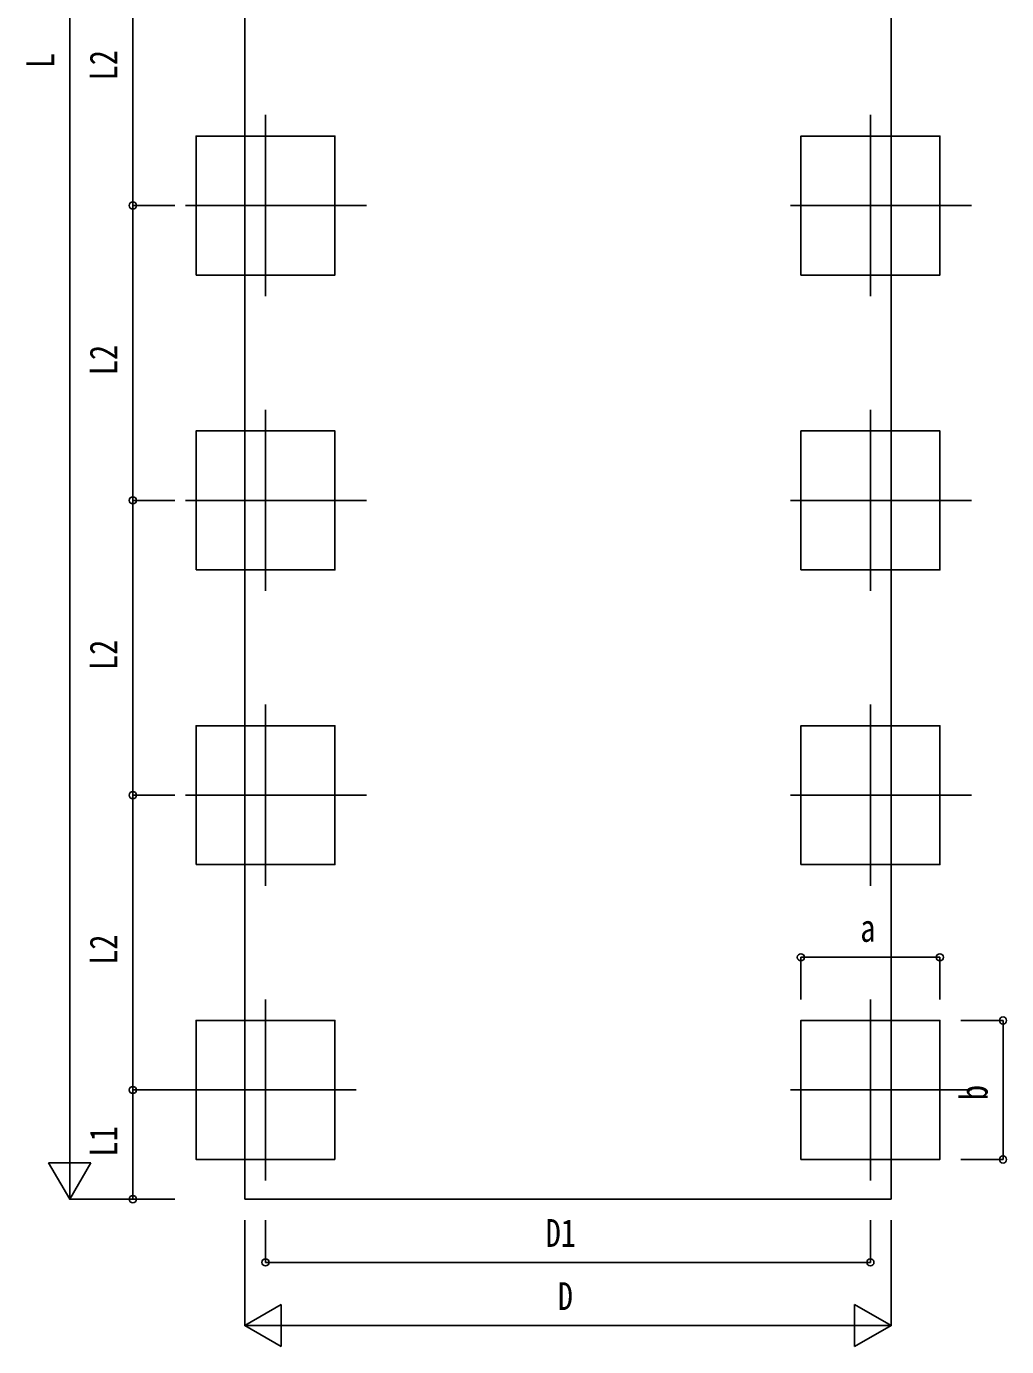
# Model space of a CAD drawing. Units: millimetres, scale not verified. Extents: x -16820 to 16820, y -11880 to 11880.
# Drawn here: x -9969 to -5313, y -1439 to 4830 of the extents above; entities that cross this region are included whole.
import ezdxf
from ezdxf.enums import TextEntityAlignment as Align

# ---------------------------------------------------------------- set-up
doc = ezdxf.new("R2010")
doc.units = ezdxf.units.MM
doc.header["$LTSCALE"] = 50
for name, color, linetype in [('0-4_YKK_12', 2, 'Continuous'), ('0-6_YKK_A1', 4, 'Continuous'), ('0-7_YKK_D', 6, 'Continuous')]:
    doc.layers.add(name, color=color, linetype=linetype)
doc.styles.add('ＭＳ ゴシック', font='')
doc.styles.get('ＭＳ ゴシック').set_extended_font_data('MS Gothic')

msp = doc.modelspace()

# ---------------------------------------------------------------- linework, layer by layer
at = {"layer": '0-4_YKK_12'}
for p, q in [((-8833.42, 4409.6), (-8833.42, 3549.6)), ((-5960.42, 4409.6), (-5960.42, 3549.6)), ((-9213.42, 3979.6), (-8353.42, 3979.6)), ((-6340.42, 3979.6), (-5480.42, 3979.6)), ((-8833.42, 3009.6), (-8833.42, 2149.6)), ((-5960.42, 3009.6), (-5960.42, 2149.6)), ((-9213.42, 2579.6), (-8353.42, 2579.6)), ((-6340.42, 2579.6), (-5480.42, 2579.6)), ((-8833.42, 1609.6), (-8833.42, 749.6)), ((-5960.42, 1609.6), (-5960.42, 749.6)), ((-9213.42, 1179.6), (-8353.42, 1179.6)), ((-6340.42, 1179.6), (-5480.42, 1179.6)), ((-8833.42, 209.6), (-8833.42, -650.4)), ((-5960.42, 209.6), (-5960.42, -650.4)), ((-8403.42, -220.4), (-9263.42, -220.4)), ((-6340.42, -220.4), (-5480.42, -220.4))]:
    msp.add_line(p, q, dxfattribs=at)
at = {"layer": '0-6_YKK_A1'}
for p, q in [((-8931.92, 10100), (-8931.92, -738.92)), ((-9163.42, 109.6), (-9163.42, -550.4)), ((-8931.92, -738.92), (-5861.92, -738.92))]:
    msp.add_line(p, q, dxfattribs=at)
msp.add_lwpolyline([(-8931.92, 10100), (-5861.92, 10100), (-5861.92, -738.92)], dxfattribs=at)
for points in [[(-9163.42, 3649.6), (-9163.42, 4309.6), (-8503.42, 4309.6), (-8503.42, 3649.6)], [(-6290.42, 3649.6), (-6290.42, 4309.6), (-5630.42, 4309.6), (-5630.42, 3649.6)], [(-9163.42, 2249.6), (-9163.42, 2909.6), (-8503.42, 2909.6), (-8503.42, 2249.6)], [(-6290.42, 2249.6), (-6290.42, 2909.6), (-5630.42, 2909.6), (-5630.42, 2249.6)], [(-9163.42, 849.6), (-9163.42, 1509.6), (-8503.42, 1509.6), (-8503.42, 849.6)], [(-6290.42, 849.6), (-6290.42, 1509.6), (-5630.42, 1509.6), (-5630.42, 849.6)], [(-8503.42, -550.4), (-8503.42, 109.6), (-9163.42, 109.6), (-9163.42, -550.4)], [(-6290.42, -550.4), (-6290.42, 109.6), (-5630.42, 109.6), (-5630.42, -550.4)]]:
    msp.add_lwpolyline(points, close=True, dxfattribs=at)
at = {"layer": '0-7_YKK_D'}
for p, q in [((-9763.42, -538.92), (-9763.42, 9900)), ((-9463.42, 3979.6), (-9463.42, 5379.6)), ((-9263.42, 3979.6), (-9464.42, 3979.6)), ((-9263.42, 3979.6), (-9464.42, 3979.6)), ((-9463.42, 2579.6), (-9463.42, 3979.6)), ((-9263.42, 2579.6), (-9464.42, 2579.6)), ((-9263.42, 2579.6), (-9464.42, 2579.6)), ((-9463.42, 1179.6), (-9463.42, 2579.6)), ((-9263.42, 1179.6), (-9464.42, 1179.6)), ((-9263.42, 1179.6), (-9464.42, 1179.6)), ((-9463.42, -220.4), (-9463.42, 1179.6)), ((-6290.42, 209.6), (-6290.42, 410.6)), ((-6290.42, 409.6), (-5630.42, 409.6)), ((-5630.42, 209.6), (-5630.42, 410.6)), ((-5530.42, 109.6), (-5329.42, 109.6)), ((-5330.42, -550.4), (-5330.42, 109.6)), ((-9263.42, -220.4), (-9464.42, -220.4)), ((-9263.42, -220.4), (-9464.42, -220.4)), ((-9463.42, -738.92), (-9463.42, -220.4)), ((-9763.42, -738.92), (-9763.42, -392.51)), ((-5530.42, -550.4), (-5329.42, -550.4)), ((-9763.42, -738.92), (-9863.42, -565.72)), ((-9663.42, -565.72), (-9863.42, -565.72)), ((-9763.42, -738.92), (-9663.42, -565.72)), ((-9263.42, -738.92), (-9764.42, -738.92)), ((-9263.42, -738.92), (-9464.42, -738.92)), ((-8931.92, -838.92), (-8931.92, -1339.92)), ((-8833.42, -838.92), (-8833.42, -1039.92)), ((-5960.42, -838.92), (-5960.42, -1039.92)), ((-5861.92, -838.92), (-5861.92, -1339.92)), ((-8833.42, -1038.92), (-5960.42, -1038.92)), ((-8931.92, -1338.92), (-8758.72, -1238.92)), ((-8758.72, -1438.92), (-8758.72, -1238.92)), ((-5861.92, -1338.92), (-6035.13, -1238.92)), ((-6035.13, -1238.92), (-6035.13, -1438.92)), ((-8931.92, -1338.92), (-8758.72, -1438.92)), ((-8931.92, -1338.92), (-8585.51, -1338.92)), ((-6061.92, -1338.92), (-8731.92, -1338.92)), ((-5861.92, -1338.92), (-6208.33, -1338.92)), ((-5861.92, -1338.92), (-6035.13, -1438.92))]:
    msp.add_line(p, q, dxfattribs=at)
for centre in [(-9463.42, 3979.6), (-9463.42, 3979.6), (-9463.42, 2579.6), (-9463.42, 2579.6), (-9463.42, 1179.6), (-9463.42, 1179.6), (-6290.42, 409.6), (-5630.42, 409.6), (-5330.42, 109.6), (-9463.42, -220.4), (-9463.42, -220.4), (-5330.42, -550.4), (-9463.42, -738.92), (-8833.42, -1038.92), (-5960.42, -1038.92)]:
    msp.add_circle(centre, 17, dxfattribs=at)

# ---------------------------------------------------------------- texts
at = {"layer": '0-7_YKK_D', "style": 'ＭＳ ゴシック', "width": 0.8}
for s, p in [('L2', (-9497.42, 4574)), ('L', (-9797.42, 4632.54)), ('L2', (-9497.42, 3174)), ('L2', (-9497.42, 1774)), ('L2', (-9497.42, 374)), ('b', (-5364.42, -268.4)), ('L1', (-9497.42, -536.27))]:
    msp.add_text(s, height=132, rotation=90, dxfattribs=at).set_placement(p, align=Align.BOTTOM_LEFT)
for s, p in [('a', (-6008.42, 443.6)), ('D1', (-7502.52, -1004.92)), ('D', (-7444.92, -1304.92))]:
    msp.add_text(s, height=132, dxfattribs=at).set_placement(p, align=Align.BOTTOM_LEFT)

doc.saveas('drawing.dxf')
